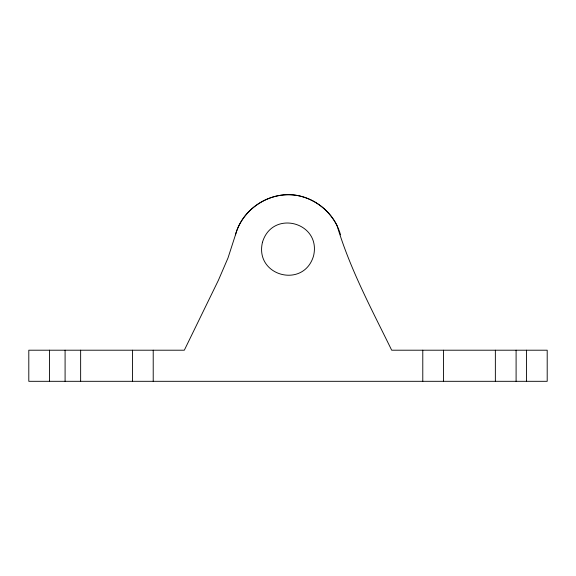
<?xml version="1.0" encoding="UTF-8"?>
<svg xmlns="http://www.w3.org/2000/svg" width="576" height="576" viewBox="0 0 576 576"><rect width="100%" height="100%" fill="white"/><g stroke="black" fill="none" stroke-linecap="round" stroke-linejoin="round"><path stroke-width="0.86" d="M235.483 234.821L228.01 257.94L218.405 280.253L184.32 350.208L28.8 350.208L28.8 381.312L547.2 381.312L547.2 350.208L391.68 350.208C371.743 309.391 350.021 269.208 337.039 225.504C329.71 210.852 316.03 199.944 300.11 196.056C272.599 189.482 242.626 207.461 235.483 234.821C242.287 209.477 268.394 191.88 294.444 195.07C316.008 197.784 334.67 213.883 340.517 234.821M526.464 350.208L526.464 381.312M516.096 350.208L516.096 381.312M495.36 350.208L495.36 381.312M443.52 350.208L443.52 381.312M422.784 350.208L422.784 381.312M153.216 350.208L153.216 381.312M132.48 350.208L132.48 381.312M80.64 350.208L80.64 381.312M65.088 350.208L65.088 381.312M49.536 350.208L49.536 381.312M262.462 242.28C254.39 276.012 303.66 289.217 313.538 255.96C321.61 222.228 272.34 209.023 262.462 242.28"/></g></svg>
